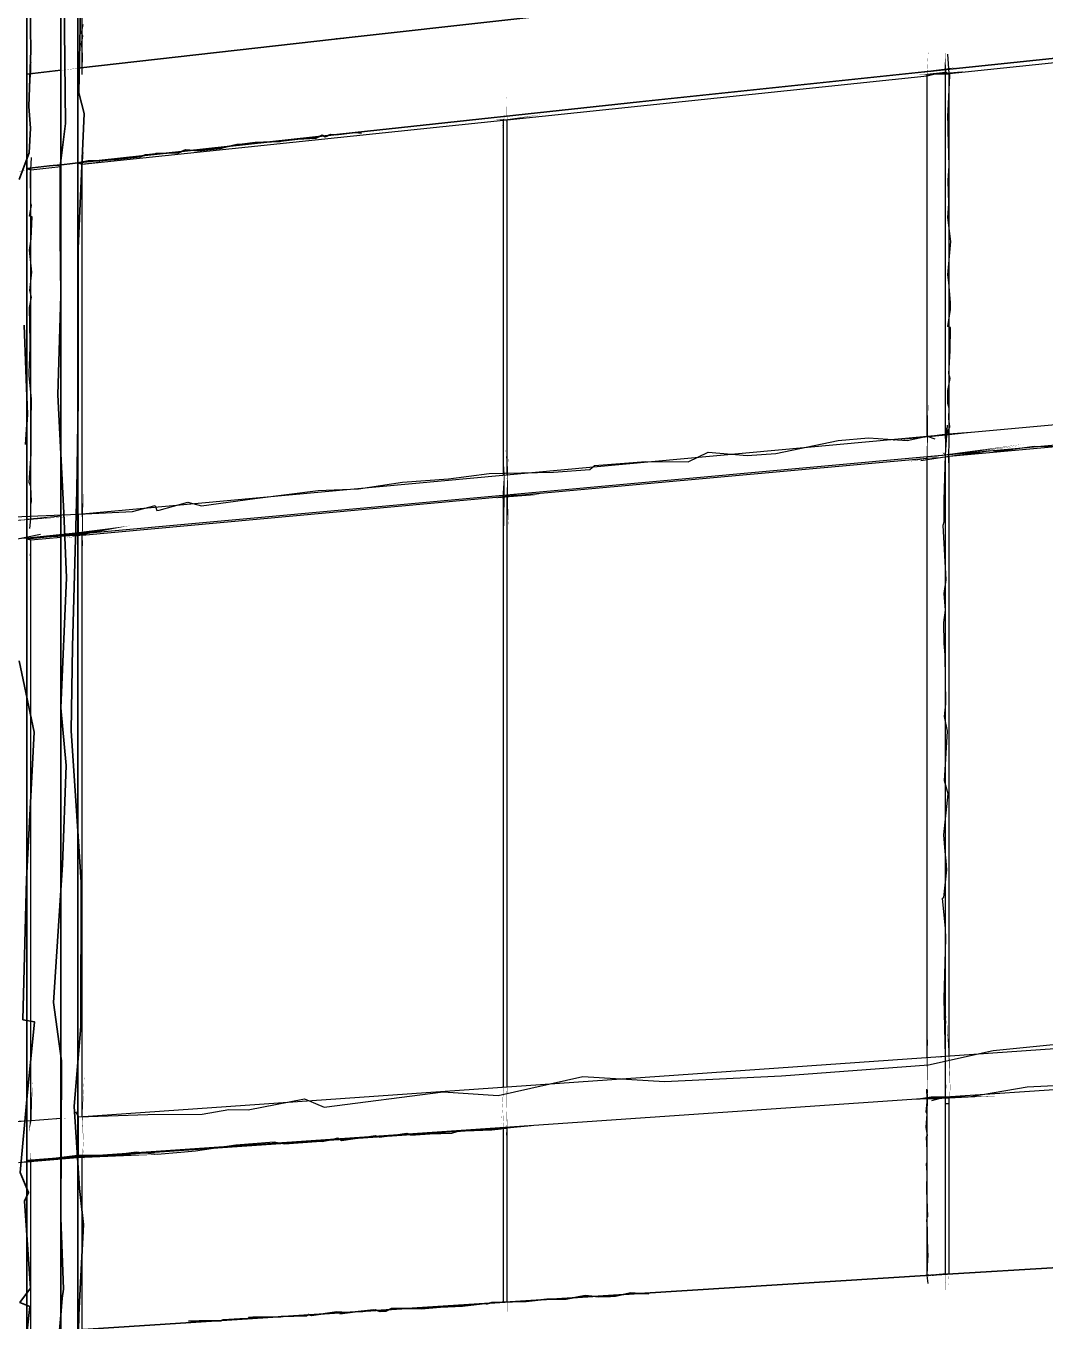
# Model space of a CAD drawing. Header units: inches. Extents: x -877 to 882, y -418 to 410.
# Drawn here: x 60.5 to 183.1, y 112.5 to 268.5 of the extents above; entities that cross this region are included whole.
import ezdxf

# ---------------------------------------------------------------- set-up
doc = ezdxf.new("R2010")
doc.units = ezdxf.units.IN
doc.header["$LTSCALE"] = 0.5
doc.header["$MEASUREMENT"] = 0
doc.layers.get('0').update_dxf_attribs({"lineweight": 18})
for name, color, linetype, lineweight in [('A-Glaz-Curt', 52, 'Continuous', 35), ('A-Glaz-Curt-Unit', 51, 'Continuous', 25), ('A-Wall', 113, 'Continuous', 35)]:
    doc.layers.add(name, color=color, linetype=linetype, lineweight=lineweight)

# ---------------------------------------------------------------- blocks, each defined once
blk = doc.blocks.new('*U12')
at = {"color": 7, "linetype": 'Continuous', "lineweight": -3}
for p, q in [((171.58, 216.71), (224.19, 221.5)), ((118.39, 211.87), (168.94, 216.47)), ((117.96, 211.83), (118.39, 211.87)), ((170.31, 144.38), (171.16, 144.44)), ((117.96, 135.76), (118.39, 135.79)), ((118.39, 135.79), (118.39, 135.79))]:
    blk.add_line(p, q, dxfattribs=at)
at = {"layer": 'A-Glaz-Curt', "color": 143, "linetype": 'Continuous', "lineweight": 35}
for p, q in [((64.67, -241.89), (64.67, 323.21)), ((66.72, -241.98), (66.72, 323.48)), ((60.57, -241.7), (60.57, 322.66)), ((100.09, 267.2), (134.32, 271)), ((66.72, 263.42), (100.09, 267.2)), ((169.41, 263.07), (205.38, 266.8)), ((60.57, 262.72), (61.93, 262.88)), ((60.57, 251.35), (60.57, 262.72)), ((61.93, 262.88), (63.3, 263.03)), ((63.3, 263.03), (64.67, 263.19)), ((64.67, 251.8), (64.67, 263.19)), ((64.67, 263.19), (64.67, 263.19)), ((66.72, 252.03), (66.72, 263.42)), ((134.32, 259.36), (169.41, 263.07)), ((100.09, 255.68), (134.32, 259.36)), ((66.72, 252.03), (100.09, 255.68)), ((60.57, 251.35), (61.93, 251.5)), ((60.57, 251.35), (61.05, 251.2)), ((61.93, 251.5), (63.3, 251.65)), ((63.3, 251.65), (64.67, 251.8)), ((64.67, 251.8), (64.67, 251.8)), ((66.72, 252.03), (67.25, 251.86)), ((169.41, 118.07), (205.38, 120.29)), ((134.32, 115.86), (169.41, 118.07)), ((100.09, 113.67), (134.32, 115.86)), ((66.72, 111.49), (100.09, 113.67))]:
    blk.add_line(p, q, dxfattribs=at)
at = {"layer": 'A-Glaz-Curt-Unit', "color": 141, "linetype": 'Continuous', "lineweight": 25}
for p, q in [((67.25, 263.48), (67.25, 284.15)), ((61.05, 262.77), (61.05, 283.41)), ((171.58, 262.78), (224.19, 268.28)), ((118.39, 257.22), (168.94, 262.51)), ((171.58, 219.34), (171.58, 262.78)), ((67.25, 251.88), (117.96, 257.18)), ((61.05, 251.2), (64.67, 251.6)), ((61.05, 209.16), (61.05, 251.2)), ((67.25, 209.76), (67.25, 251.88)), ((171.58, 144.47), (171.58, 216.71)), ((67.25, 207.21), (117.96, 211.83)), ((61.05, 206.62), (64.67, 206.97)), ((61.05, 136.71), (61.05, 206.62)), ((67.25, 137.16), (67.25, 207.21)), ((171.58, 118.2), (171.58, 139.44)), ((67.25, 132.29), (117.96, 135.76)), ((61.05, 131.84), (64.67, 132.1)), ((61.05, 111.12), (61.05, 131.84)), ((67.25, 111.53), (67.25, 132.29))]:
    blk.add_line(p, q, dxfattribs=at)
at = {"layer": 'A-Glaz-Curt-Unit', "color": 143, "linetype": 'Continuous', "lineweight": 25}
for p, q in [((168.94, 262.71), (171.16, 262.94)), ((168.94, 219.1), (168.94, 262.71)), ((171.16, 219.3), (171.16, 262.94)), ((171.16, 262.94), (171.58, 262.78)), ((117.96, 257.18), (118.39, 257.22)), ((117.96, 214.41), (117.96, 257.18)), ((118.39, 214.45), (118.39, 257.22)), ((171.16, 219.3), (279.93, 229.29)), ((171.16, 216.85), (279.93, 226.76)), ((66.8, 209.71), (168.94, 219.1)), ((168.94, 219.1), (171.16, 219.3)), ((66.8, 207.34), (171.16, 216.85)), ((171.16, 144.44), (171.16, 216.85)), ((168.94, 216.65), (170.14, 216.76)), ((168.94, 144.28), (168.94, 216.65)), ((117.96, 140.71), (117.96, 211.83)), ((118.39, 140.74), (118.39, 211.87)), ((60.57, 209.11), (64.67, 209.51)), ((60.57, 206.75), (60.57, 209.11)), ((64.67, 207.14), (64.67, 209.51)), ((64.67, 209.51), (64.67, 209.51)), ((66.8, 207.34), (66.8, 209.71)), ((60.57, 206.75), (64.67, 207.14)), ((60.57, 206.75), (61.05, 206.62)), ((64.67, 207.14), (64.67, 207.14)), ((66.8, 207.34), (67.25, 207.21)), ((66.8, 137.13), (279.93, 152.05)), ((171.16, 139.54), (279.93, 147)), ((170.31, 144.38), (171.16, 144.44)), ((171.16, 144.44), (171.16, 144.44)), ((66.8, 132.38), (169.44, 139.42)), ((168.94, 118.04), (168.94, 139.39)), ((171.16, 118.18), (171.16, 139.54)), ((171.16, 139.54), (171.58, 139.44)), ((171.16, 138.74), (171.49, 138.76)), ((171.49, 138.76), (171.58, 138.77)), ((60.57, 136.67), (64.67, 136.98)), ((60.57, 131.94), (60.57, 136.67)), ((64.67, 132.23), (64.67, 136.98)), ((64.67, 136.98), (64.67, 136.98)), ((66.8, 132.38), (66.8, 137.13)), ((117.96, 114.81), (117.96, 135.76)), ((118.39, 114.84), (118.39, 135.79)), ((60.57, 131.94), (64.67, 132.23)), ((60.57, 131.94), (61.05, 131.84)), ((64.67, 132.23), (64.67, 132.23)), ((66.8, 132.38), (67.25, 132.29))]:
    blk.add_line(p, q, dxfattribs=at)
blk = doc.blocks.new('New Napkin Sketch')
at = {"layer": 'A-Wall', "color": 143, "linetype": 'Continuous', "lineweight": 35}
for p, q in [((60.57, 262.72), (61.93, 262.88)), ((60.57, 251.35), (60.57, 262.72)), ((61.93, 262.88), (63.3, 263.03)), ((63.3, 263.03), (64.67, 263.19)), ((64.67, 251.8), (64.67, 263.19)), ((64.67, 263.19), (64.67, 263.19)), ((66.72, 252.03), (66.72, 263.42)), ((60.57, 251.35), (61.93, 251.5)), ((60.57, 251.35), (61.05, 251.2)), ((61.93, 251.5), (63.3, 251.65)), ((63.3, 251.65), (64.67, 251.8)), ((64.67, 251.8), (64.67, 251.8)), ((66.72, 252.03), (67.25, 251.86))]:
    blk.add_line(p, q, dxfattribs=at)
at = {"layer": 'A-Wall', "color": 143, "linetype": 'Continuous', "lineweight": 25}
for p, q in [((168.94, 262.71), (171.16, 262.94)), ((171.16, 262.94), (171.58, 262.78)), ((117.96, 257.18), (118.39, 257.22)), ((168.94, 219.1), (171.16, 219.3)), ((168.94, 216.65), (170.14, 216.76)), ((60.57, 209.11), (64.67, 209.51)), ((60.57, 206.75), (60.57, 209.11)), ((64.67, 207.14), (64.67, 209.51)), ((64.67, 209.51), (64.67, 209.51)), ((66.8, 207.34), (66.8, 209.71)), ((60.57, 206.75), (64.67, 207.14)), ((60.57, 206.75), (61.05, 206.62)), ((64.67, 207.14), (64.67, 207.14)), ((66.8, 207.34), (67.25, 207.21)), ((170.31, 144.38), (171.16, 144.44)), ((171.16, 144.44), (171.16, 144.44)), ((171.16, 139.54), (171.58, 139.44)), ((171.16, 138.74), (171.49, 138.76)), ((171.49, 138.76), (171.58, 138.77)), ((60.57, 136.67), (64.67, 136.98)), ((60.57, 131.94), (60.57, 136.67)), ((64.67, 132.23), (64.67, 136.98)), ((64.67, 136.98), (64.67, 136.98)), ((66.8, 132.38), (66.8, 137.13)), ((60.57, 131.94), (64.67, 132.23)), ((60.57, 131.94), (61.05, 131.84)), ((64.67, 132.23), (64.67, 132.23)), ((66.8, 132.38), (67.25, 132.29))]:
    blk.add_line(p, q, dxfattribs=at)
at = {"layer": 'A-Wall', "color": 141, "linetype": 'Continuous', "lineweight": 25}
for p, q in [((61.05, 251.2), (64.67, 251.6)), ((61.05, 206.62), (64.67, 206.97)), ((61.05, 131.84), (64.67, 132.1))]:
    blk.add_line(p, q, dxfattribs=at)
at = {"layer": 'A-Wall', "color": 7, "linetype": 'Continuous', "lineweight": -3}
for p, q in [((117.96, 211.83), (118.39, 211.87)), ((170.31, 144.38), (171.16, 144.44)), ((117.96, 135.76), (118.39, 135.79)), ((118.39, 135.79), (118.39, 135.79))]:
    blk.add_line(p, q, dxfattribs=at)
at = {"layer": 'A-Wall', "color": 143, "linetype": 'Continuous', "lineweight": 35, "extrusion": (0, 0, -1)}
for points in [[(-66.53, 96.97), (-66.82, 113.31), (-67.42, 124.18), (-66.91, 128.5), (-66.29, 138.4), (-67.09, 148.07), (-67.11, 165.41), (-66.52, 174.59), (-65.9, 183.61), (-66.07, 193.74), (-66.6, 212.58), (-66.76, 223.45), (-66.76, 241.73), (-67.48, 257.97), (-66.84, 260.45), (-67.03, 270.48), (-67.35, 287.35), (-67.26, 295.17), (-67.39, 297.82), (-66.96, 312.91), (-67.36, 314.67), (-66.72, 323.48), (-67.26, 336.77)], [(-63.83, 104), (-64.64, 112.76), (-64.82, 115.29), (-65.01, 116.38), (-64.68, 125), (-64.77, 143.9), (-63.79, 150.9), (-64.87, 167.49), (-65.33, 179.46), (-64.66, 186.38), (-65.36, 202.07), (-65.03, 209.89), (-64.3, 224.09), (-64.69, 236.06), (-64.61, 243.13), (-64.61, 251.61), (-65.24, 256.78), (-65.05, 275.63)], [(-60.09, 77.68), (-60.54, 82.82), (-60.02, 86.74), (-61.31, 101.68), (-59.75, 103.29), (-60.95, 114.29), (-59.75, 114.79), (-61.04, 116.53), (-60.3, 126.97), (-60.8, 128.05), (-59.78, 130.44), (-60.63, 139.68), (-61.5, 148.6), (-60.11, 148.84), (-60.56, 165.77), (-61.47, 183.47), (-59.65, 192.05)], [(-60.42, 218.11), (-60.68, 221.71), (-60.24, 232.48)], [(-59.65, 250.01), (-60.85, 253.22), (-61.03, 256.2), (-60.84, 258.83), (-61.07, 265.61), (-60.8, 283.62), (-61.21, 285.91), (-61.32, 292.13), (-61.49, 292.17), (-59.74, 292.59)], [(-64.1, 251.69), (-66.72, 252.03), (-67.97, 252.27), (-69.37, 252.26), (-71.13, 252.43), (-71.35, 252.44), (-74.22, 252.75), (-74.88, 253), (-75.34, 253.03), (-76.08, 253.1), (-76.16, 253.16), (-78.82, 253.25), (-79.66, 253.6), (-81.3, 253.46), (-83.87, 253.76), (-84.45, 253.91), (-85.84, 254.23), (-86.17, 254.22), (-88.07, 254.49), (-91.04, 254.61), (-91.14, 254.66), (-93.19, 254.87), (-95.35, 255.01), (-96.11, 255.35), (-96.48, 255.15), (-97.13, 255.46), (-97.78, 255.42), (-100.09, 255.68), (-100.88, 255.62)], [(-98.25, 113.42), (-100.09, 113.67), (-101.02, 113.72), (-102.51, 113.9), (-103.1, 113.7), (-103.78, 113.74), (-104.49, 114.06), (-106.27, 114.08), (-108.06, 114.03), (-110.37, 114.22), (-113.03, 114.36), (-115.76, 114.67), (-115.9, 114.61), (-115.98, 114.64), (-116.54, 114.78), (-119.03, 114.86), (-120.68, 114.89), (-123.16, 115.18), (-125.48, 115.18), (-127.78, 115.61), (-129.44, 115.45), (-130.85, 115.51), (-131.43, 115.55), (-133.3, 115.96), (-134.32, 115.86), (-135.44, 115.83)], [(-80.02, 112.52), (-81.34, 112.56), (-83.95, 112.58), (-84.21, 112.69), (-86.22, 112.83), (-87.13, 112.82), (-87.3, 112.99), (-87.79, 113), (-91.11, 113.07), (-91.23, 113.08), (-94.23, 113.17), (-94.47, 113.35), (-94.84, 113.23), (-97.91, 113.67), (-99.11, 113.59), (-100.09, 113.67), (-102.32, 113.89)]]:
    blk.add_lwpolyline(points, dxfattribs=at)
at = {"layer": 'A-Wall', "color": 141, "linetype": 'Continuous', "lineweight": 25, "extrusion": (0, 0, -1)}
for points in [[(-67.26, 262.66), (-67.25, 263.48), (-67.3, 264.79), (-67.24, 265.81), (-67.18, 266.34), (-67.31, 267.33), (-67.17, 267.65), (-67.35, 268.67)], [(-171.55, 215.9), (-171.58, 219.34), (-171.38, 219.57), (-171.69, 220.23), (-171.57, 221.24), (-171.61, 222.5), (-171.43, 223.04), (-171.42, 224.63), (-171.72, 226.06), (-171.56, 226.61), (-171.7, 229.39), (-171.74, 232.19), (-171.43, 232.34), (-171.75, 234.37), (-171.74, 235.22), (-171.55, 237.62), (-171.44, 238.56), (-171.79, 242.54), (-171.43, 245.44), (-171.54, 247.15), (-171.46, 249.92), (-171.6, 251.66), (-171.49, 255.88), (-171.48, 256.49), (-171.42, 257.73), (-171.48, 258.31), (-171.68, 262.54), (-171.58, 262.78), (-171.44, 265.13)], [(-60.94, 207.98), (-61.05, 209.16), (-61.07, 210.88), (-61.13, 211.26), (-61.05, 213.07), (-60.88, 213.53), (-61.11, 216.97), (-61.09, 220.85), (-61.16, 223.59), (-60.86, 226.42), (-60.92, 228.12), (-60.96, 228.13), (-60.97, 230.49), (-60.91, 234.6), (-61.14, 235.86), (-60.96, 236.64), (-61.19, 238.87), (-60.89, 241.53), (-61.09, 242.86), (-61.23, 245.53), (-60.89, 245.61), (-61.14, 246.91), (-61.05, 247.13), (-61.01, 250.75), (-61.05, 251.2), (-61.13, 252.69)], [(-64.56, 132.12), (-67.25, 132.29), (-70.75, 132.52), (-73.75, 132.92), (-76.28, 132.66), (-79.12, 132.87), (-80.88, 133.06), (-85.74, 133.78), (-90.37, 134.12), (-91.59, 133.89), (-95.99, 134.21), (-96.13, 134.16), (-97.14, 134.36), (-98.01, 134.63), (-98.45, 134.29), (-102.54, 134.9), (-103.02, 134.68), (-106.33, 135.16), (-106.74, 135.04), (-106.82, 134.93), (-109.1, 135.1), (-111.73, 135.16), (-112.38, 135.37), (-113.22, 135.44), (-113.33, 135.44), (-116.57, 135.57), (-117.68, 135.69), (-117.96, 135.76), (-121.3, 136.12)]]:
    blk.add_lwpolyline(points, dxfattribs=at)
for points in [[(-60.98, 260.75, 0, 0.0721, 0), (-61.05, 262.77, 0.0721, 0, 0), (-61.15, 264.28, 0, 0, 0), (-61.09, 265.39, 0, 0, 0), (-61.04, 265.44, 0, 0, 0), (-61.09, 265.86, 0, 0, 0), (-61.13, 267.62, 0, 0, 0), (-61.12, 268.71, 0, 0, 0), (-61.11, 270.64, 0, 0, 0), (-61.12, 270.7, 0, 0, 0), (-60.97, 270.71, 0, 0, 0), (-60.99, 272.59, 0, 0, 0), (-61.05, 272.69, 0, 0, 0), (-60.97, 274.68, 0, 0, 0), (-61.07, 275.45, 0, 0, 0), (-61.06, 276.99, 0, 0, 0), (-61.15, 278.3, 0, 0, 0), (-61.08, 280.28, 0, 0, 0), (-61.02, 280.97, 0, 0, 0), (-61, 281.31, 0, 0, 0), (-61.06, 282.95, 0, 0.0595, 0), (-61.05, 283.41, 0.0595, 0, 0), (-61.12, 284.53, 0, 0, 0)], [(-167.89, 262.66, 0, 0.235, 0), (-171.58, 262.78, 0.235, 0, 0), (-173.34, 263.06, 0, 0, 0), (-177.57, 263.46, 0, 0, 0), (-179.6, 263.46, 0, 0, 0), (-183.68, 264.25, 0, 0, 0), (-187.64, 264.6, 0, 0, 0), (-192.88, 265.06, 0, 0, 0), (-194.08, 265.13, 0, 0, 0), (-195.72, 265.09, 0, 0, 0), (-197.69, 265.41, 0, 0, 0), (-200.75, 265.83, 0, 0, 0), (-201.35, 266.12, 0, 0, 0), (-205.64, 266.59, 0, 0, 0), (-207.31, 266.59, 0, 0, 0), (-211.87, 267.24, 0, 0, 0), (-215.08, 267.33, 0, 0, 0), (-216.11, 267.65, 0, 0, 0), (-216.76, 267.66, 0, 0, 0), (-219.15, 267.92, 0, 0, 0), (-220.31, 267.84, 0, 0, 0), (-222.34, 267.99, 0, 0.0255, 0), (-224.19, 268.28, 0.0255, 0, 0), (-226.02, 268.72, 0, 0, 0)], [(-116.89, 257.31, 0, 0.125, 0), (-118.39, 257.22, 0.125, 0, 0), (-122.73, 257.88, 0, 0, 0), (-126.3, 258.29, 0, 0, 0), (-127.71, 257.99, 0, 0, 0), (-132.55, 258.56, 0, 0, 0), (-136.51, 259.3, 0, 0, 0), (-137.73, 259.01, 0, 0, 0), (-139.45, 259.35, 0, 0, 0), (-143.61, 260, 0, 0, 0), (-147.34, 260.1, 0, 0, 0), (-147.51, 260.13, 0, 0, 0), (-151.54, 260.58, 0, 0, 0), (-154.9, 260.95, 0, 0, 0), (-157.63, 261.27, 0, 0, 0), (-160.46, 261.63, 0, 0, 0), (-164.49, 261.95, 0, 0, 0), (-168.53, 262.47, 0, 0.186, 0), (-168.94, 262.51, 0.186, 0, 0), (-170.96, 262.94, 0, 0, 0)], [(-66.64, 252.03, 0, 0.0888, 0), (-67.25, 251.88, 0.0888, 0, 0), (-69.99, 252.23, 0, 0, 0), (-74.99, 252.53, 0, 0, 0), (-79.08, 252.93, 0, 0, 0), (-81.49, 253.43, 0, 0, 0), (-84.31, 253.59, 0, 0, 0), (-87.54, 254.16, 0, 0, 0), (-89.05, 254, 0, 0, 0), (-89.16, 254.36, 0, 0, 0), (-93.65, 254.45, 0, 0, 0), (-96.25, 254.98, 0, 0, 0), (-100.42, 255.56, 0, 0, 0), (-102.32, 255.35, 0, 0, 0), (-103.14, 255.71, 0, 0, 0), (-104.32, 255.57, 0, 0, 0), (-108.24, 256.13, 0, 0, 0), (-109.45, 256.33, 0, 0, 0), (-112.21, 256.53, 0, 0, 0), (-116.73, 257.04, 0, 0.00753, 0), (-117.96, 257.18, 0.00753, 0, 0), (-121.19, 257.67, 0, 0, 0)], [(-67.28, 206.63, 0, 0.12, 0), (-67.25, 209.76, 0.12, 0, 0), (-67.15, 210.94, 0, 0, 0), (-67.15, 213.62, 0, 0, 0), (-67.31, 216.49, 0, 0, 0), (-67.44, 218.66, 0, 0, 0), (-67.08, 219.33, 0, 0, 0), (-67.13, 220.93, 0, 0, 0), (-67.45, 223.92, 0, 0, 0), (-67.32, 227.02, 0, 0, 0), (-67.08, 230.3, 0, 0, 0), (-67.42, 234.48, 0, 0, 0), (-67.25, 238.21, 0, 0, 0), (-67.19, 240, 0, 0, 0), (-67.14, 242.36, 0, 0, 0), (-67.39, 245.48, 0, 0, 0), (-67.27, 248.99, 0, 0.142, 0), (-67.25, 251.88, 0.142, 0, 0), (-67.42, 253.43, 0, 0, 0)], [(-8.32, 244.91, 0, 0.153, 0), (-11.34, 245.39, 0.153, 0, 0), (-14.69, 245.75, 0, 0, 0), (-17.85, 246.34, 0, 0, 0), (-19.13, 246.49, 0, 0, 0), (-22.89, 246.68, 0, 0, 0), (-25.49, 246.99, 0, 0, 0), (-29.39, 247.72, 0, 0, 0), (-32.83, 248.05, 0, 0, 0), (-35.3, 247.96, 0, 0, 0), (-39.13, 248.6, 0, 0, 0), (-40.82, 248.71, 0, 0, 0), (-42.41, 248.87, 0, 0, 0), (-45.83, 249.51, 0, 0, 0), (-45.94, 249.45, 0, 0, 0), (-48.6, 249.9, 0, 0, 0), (-50.47, 249.73, 0, 0, 0), (-53.93, 250.33, 0, 0, 0), (-55.98, 250.43, 0, 0.0259, 0), (-58.53, 250.91, 0.0259, 0, 0), (-62.73, 251.3, 0, 0, 0)], [(-171.76, 139.4, 0, 0.101, 0), (-171.58, 144.47, 0.101, 0, 0), (-171.24, 149.75, 0, 0, 0), (-171.35, 153.33, 0, 0, 0), (-171.39, 158.93, 0, 0, 0), (-171.36, 164.34, 0, 0, 0), (-171.76, 167.49, 0, 0, 0), (-171.4, 173.96, 0, 0, 0), (-171.5, 174.89, 0, 0, 0), (-171.28, 178.5, 0, 0, 0), (-171.23, 183.44, 0, 0, 0), (-171.6, 188.76, 0, 0, 0), (-171.61, 195.26, 0, 0, 0), (-171.43, 199.25, 0, 0, 0), (-171.37, 200.3, 0, 0, 0), (-171.63, 203.03, 0, 0, 0), (-171.47, 204.48, 0, 0, 0), (-171.64, 210.72, 0, 0.042, 0), (-171.58, 216.71, 0.042, 0, 0), (-171.6, 217.04, 0, 0, 0)], [(-65.28, 206.83, 0, 0.108, 0), (-67.25, 207.21, 0.108, 0, 0), (-69.51, 207.36, 0, 0, 0), (-74.47, 207.89, 0, 0, 0), (-77.28, 208.28, 0, 0, 0), (-79.68, 208.47, 0, 0, 0), (-84.66, 208.97, 0, 0, 0), (-88.91, 209.41, 0, 0, 0), (-90.67, 209.35, 0, 0, 0), (-95, 209.86, 0, 0, 0), (-97.12, 209.71, 0, 0, 0), (-100.77, 210.24, 0, 0, 0), (-105.56, 210.72, 0, 0, 0), (-109.26, 210.91, 0, 0, 0), (-113.69, 211.39, 0, 0, 0), (-114.86, 211.45, 0, 0, 0), (-116.85, 211.66, 0, 0.103, 0), (-117.96, 211.83, 0.103, 0, 0), (-121.6, 212.41, 0, 0, 0)], [(-67.49, 131.87, 0, 0.0633, 0), (-67.25, 137.16, 0.0633, 0, 0), (-67.52, 142.54, 0, 0, 0), (-67.34, 143.82, 0, 0, 0), (-66.95, 150.8, 0, 0, 0), (-67.38, 151.14, 0, 0, 0), (-66.92, 151.18, 0, 0, 0), (-67.14, 158.07, 0, 0, 0), (-67.18, 162.66, 0, 0, 0), (-67.18, 165.98, 0, 0, 0), (-66.99, 172.22, 0, 0, 0), (-67.02, 173.94, 0, 0, 0), (-67.32, 177.32, 0, 0, 0), (-67.11, 179.15, 0, 0, 0), (-66.98, 180.65, 0, 0, 0), (-67.12, 184.83, 0, 0, 0), (-66.97, 184.99, 0, 0, 0), (-66.97, 191.89, 0, 0, 0), (-67.22, 192.86, 0, 0, 0), (-67.08, 194.99, 0, 0, 0), (-67.21, 200.22, 0, 0, 0), (-67.33, 205.78, 0, 0.128, 0), (-67.25, 207.21, 0.128, 0, 0), (-67.4, 213.27, 0, 0, 0)], [(-60.83, 135.25, 0, 0.195, 0), (-61.05, 136.71, 0.195, 0, 0), (-61.27, 141.37, 0, 0, 0), (-61.31, 145.69, 0, 0, 0), (-61.11, 148.27, 0, 0, 0), (-60.89, 149.78, 0, 0, 0), (-61.11, 155.06, 0, 0, 0), (-60.93, 157.7, 0, 0, 0), (-60.73, 162.76, 0, 0, 0), (-61.3, 163.02, 0, 0, 0), (-61, 163.9, 0, 0, 0), (-60.96, 168.83, 0, 0, 0), (-60.88, 169.55, 0, 0, 0), (-61.36, 174.88, 0, 0, 0), (-61.32, 175.21, 0, 0, 0), (-61.14, 177.56, 0, 0, 0), (-61.19, 182.46, 0, 0, 0), (-60.75, 186.13, 0, 0, 0), (-61.3, 189.34, 0, 0, 0), (-61.34, 191.21, 0, 0, 0), (-60.83, 193.75, 0, 0, 0), (-61.09, 197.98, 0, 0, 0), (-60.89, 203.94, 0, 0.0513, 0), (-61.05, 206.62, 0.0513, 0, 0), (-60.85, 207.13, 0, 0, 0)], [(-171.49, 116.48, 0, 0.0203, 0), (-171.58, 118.2, 0.0203, 0, 0), (-171.5, 118.26, 0, 0, 0), (-171.58, 119.59, 0, 0, 0), (-171.52, 119.7, 0, 0, 0), (-171.52, 120.51, 0, 0, 0), (-171.5, 121.88, 0, 0, 0), (-171.64, 122.68, 0, 0, 0), (-171.58, 123.66, 0, 0, 0), (-171.48, 124.38, 0, 0, 0), (-171.58, 126.31, 0, 0, 0), (-171.63, 126.98, 0, 0, 0), (-171.6, 127.56, 0, 0, 0), (-171.66, 129.36, 0, 0, 0), (-171.6, 130.7, 0, 0, 0), (-171.63, 132.02, 0, 0, 0), (-171.6, 132.09, 0, 0, 0), (-171.62, 132.69, 0, 0, 0), (-171.53, 134.42, 0, 0, 0), (-171.67, 135.41, 0, 0, 0), (-171.66, 136.38, 0, 0, 0), (-171.6, 138.13, 0, 0.0773, 0), (-171.58, 139.44, 0.0773, 0, 0), (-171.66, 140.34, 0, 0, 0)], [(-61.12, 112.44, 0, 0, 0), (-61.05, 113.74, 0, 0, 0), (-61.11, 114.35, 0, 0, 0), (-61.15, 114.8, 0, 0, 0), (-61.09, 115.97, 0, 0, 0), (-61.11, 117.77, 0, 0, 0), (-61.08, 118.37, 0, 0, 0), (-61.05, 120.24, 0, 0, 0), (-61.13, 122.09, 0, 0, 0), (-61.09, 124.14, 0, 0, 0), (-61.06, 124.39, 0, 0, 0), (-60.98, 125.4, 0, 0, 0), (-60.98, 126.33, 0, 0, 0), (-61.09, 127.34, 0, 0, 0), (-61.01, 128.56, 0, 0, 0), (-61.13, 129.4, 0, 0, 0), (-61.06, 129.74, 0, 0, 0), (-61.05, 130.96, 0, 0, 0), (-61.16, 131.61, 0, 0.0985, 0), (-61.05, 131.84, 0.0985, 0, 0), (-61.09, 133.24, 0, 0, 0)], [(-67.27, 110.96, 0, 0.0523, 0), (-67.25, 111.53, 0.0523, 0, 0), (-67.17, 113.11, 0, 0, 0), (-67.34, 114.88, 0, 0, 0), (-67.16, 115.36, 0, 0, 0), (-67.24, 117.21, 0, 0, 0), (-67.25, 118.04, 0, 0, 0), (-67.2, 119.23, 0, 0, 0), (-67.34, 120.78, 0, 0, 0), (-67.29, 121.17, 0, 0, 0), (-67.31, 122.23, 0, 0, 0), (-67.28, 123.43, 0, 0, 0), (-67.34, 125.37, 0, 0, 0), (-67.23, 127.03, 0, 0, 0), (-67.23, 127.97, 0, 0, 0), (-67.17, 128.02, 0, 0, 0), (-67.16, 128.18, 0, 0, 0), (-67.31, 128.65, 0, 0, 0), (-67.31, 130.17, 0, 0, 0), (-67.29, 131.54, 0, 0.0365, 0), (-67.25, 132.29, 0.0365, 0, 0), (-67.22, 134.07, 0, 0, 0)]]:
    blk.add_lwpolyline(points, format="xyseb", dxfattribs=at)
at = {"layer": 'A-Wall', "color": 143, "linetype": 'Continuous', "lineweight": 35, "extrusion": (0, 0, -1)}
for points in [[(-97.62, 267.03, 0, 0.0931, 0), (-100.09, 267.2, 0.0931, 0, 0), (-100.16, 267.37, 0, 0, 0), (-101.84, 267.49, 0, 0, 0), (-102.18, 267.44, 0, 0, 0), (-104.25, 267.5, 0, 0, 0), (-107.57, 268.06, 0, 0, 0), (-108.53, 268.14, 0, 0, 0), (-110.5, 268.48, 0, 0, 0), (-112.72, 268.75, 0, 0, 0)], [(-63.82, 263.05, 0, 0.037, 0), (-66.72, 263.42, 0.037, 0, 0), (-69.35, 263.81, 0, 0, 0), (-71.85, 263.94, 0, 0, 0), (-71.88, 263.98, 0, 0, 0), (-74.91, 264.36, 0, 0, 0), (-75.18, 264.51, 0, 0, 0), (-76.57, 264.65, 0, 0, 0), (-78.47, 264.77, 0, 0, 0), (-78.94, 264.78, 0, 0, 0), (-82.1, 265.08, 0, 0, 0), (-82.53, 265.35, 0, 0, 0), (-83, 265.41, 0, 0, 0), (-83.69, 265.18, 0, 0, 0), (-85.74, 265.51, 0, 0, 0), (-85.98, 265.68, 0, 0, 0), (-88.98, 265.97, 0, 0, 0), (-90.69, 266.16, 0, 0, 0), (-93.33, 266.54, 0, 0, 0), (-94.97, 266.74, 0, 0, 0), (-95.36, 266.78, 0, 0, 0), (-98.13, 266.83, 0, 0, 0), (-98.53, 266.93, 0, 0.0491, 0), (-100.09, 267.2, 0.0491, 0, 0), (-102.63, 267.49, 0, 0, 0)], [(-168.35, 262.84, 0, 0.0471, 0), (-169.41, 263.07, 0.0471, 0, 0), (-169.68, 262.93, 0, 0, 0), (-169.81, 262.99, 0, 0, 0), (-170.89, 263.28, 0, 0, 0), (-173.14, 263.4, 0, 0, 0), (-175.96, 263.62, 0, 0, 0), (-179.31, 264.05, 0, 0, 0), (-182.05, 264.51, 0, 0, 0), (-185.52, 264.8, 0, 0, 0), (-187.65, 265.14, 0, 0, 0), (-190.77, 265.37, 0, 0, 0), (-191.4, 265.43, 0, 0, 0), (-194.53, 265.54, 0, 0, 0), (-196.55, 265.76, 0, 0, 0), (-198.29, 266.05, 0, 0, 0), (-198.92, 266.02, 0, 0, 0), (-202.43, 266.52, 0, 0.129, 0), (-205.38, 266.8, 0.129, 0, 0), (-208.62, 267.08, 0, 0, 0)], [(-133.05, 259.31, 0, 0.138, 0), (-134.32, 259.36, 0.138, 0, 0), (-137.13, 259.72, 0, 0, 0), (-138.42, 259.74, 0, 0, 0), (-141.31, 260.1, 0, 0, 0), (-142.57, 260.07, 0, 0, 0), (-143.08, 260.26, 0, 0, 0), (-146.54, 260.77, 0, 0, 0), (-150, 260.87, 0, 0, 0), (-152.91, 261.43, 0, 0, 0), (-154.91, 261.48, 0, 0, 0), (-155.78, 261.75, 0, 0, 0), (-157.09, 261.66, 0, 0, 0), (-157.88, 261.7, 0, 0, 0), (-160.26, 262.19, 0, 0, 0), (-161.12, 262.21, 0, 0, 0), (-161.68, 262.13, 0, 0, 0), (-161.68, 262.41, 0, 0, 0), (-161.7, 262.28, 0, 0, 0), (-165.2, 262.59, 0, 0, 0), (-166.85, 262.81, 0, 0, 0), (-168.88, 263.12, 0, 0.168, 0), (-169.41, 263.07, 0.168, 0, 0), (-172.48, 263.54, 0, 0, 0)], [(-97.35, 255.3, 0, 0.152, 0), (-100.09, 255.68, 0.152, 0, 0), (-102.6, 255.96, 0, 0, 0), (-105.04, 256.3, 0, 0, 0), (-106.95, 256.26, 0, 0, 0), (-108.77, 256.63, 0, 0, 0), (-110.34, 256.73, 0, 0, 0), (-110.68, 256.95, 0, 0, 0), (-113.34, 257.09, 0, 0, 0), (-116.57, 257.31, 0, 0, 0), (-118.68, 257.71, 0, 0, 0), (-121.88, 257.86, 0, 0, 0), (-122.7, 258.27, 0, 0, 0), (-124.56, 258.2, 0, 0, 0), (-125.05, 258.45, 0, 0, 0), (-125.74, 258.27, 0, 0, 0), (-128.82, 258.79, 0, 0, 0), (-129.03, 258.78, 0, 0, 0), (-129.46, 258.97, 0, 0, 0), (-132.05, 259.04, 0, 0, 0), (-133.5, 259.14, 0, 0, 0), (-134.29, 259.48, 0, 0.0367, 0), (-134.32, 259.36, 0.0367, 0, 0), (-137.16, 259.7, 0, 0, 0)], [(-168.96, 118.17, 0, 0.151, 0), (-169.41, 118.07, 0.151, 0, 0), (-171.49, 118.34, 0, 0, 0), (-172.11, 118.14, 0, 0, 0), (-172.73, 118.15, 0, 0, 0), (-175.22, 118.44, 0, 0, 0), (-176.35, 118.53, 0, 0, 0), (-179.85, 118.85, 0, 0, 0), (-181.06, 118.85, 0, 0, 0), (-182.64, 118.92, 0, 0, 0), (-185.87, 119.25, 0, 0, 0), (-188.1, 119.21, 0, 0, 0), (-191.44, 119.33, 0, 0, 0), (-194.11, 119.46, 0, 0, 0), (-194.43, 119.54, 0, 0, 0), (-196.08, 119.89, 0, 0, 0), (-198.49, 119.87, 0, 0, 0), (-201.3, 120.06, 0, 0, 0), (-201.41, 120.02, 0, 0, 0), (-203.77, 120.28, 0, 0.0298, 0), (-205.38, 120.29, 0.0298, 0, 0), (-205.87, 120.29, 0, 0, 0)], [(-133.44, 115.94, 0, 0.147, 0), (-134.32, 115.86, 0.147, 0, 0), (-135.2, 115.75, 0, 0, 0), (-136.62, 115.99, 0, 0, 0), (-137.09, 116.2, 0, 0, 0), (-137.99, 116.11, 0, 0, 0), (-138.78, 116.29, 0, 0, 0), (-141.97, 116.42, 0, 0, 0), (-143.34, 116.57, 0, 0, 0), (-146.28, 116.61, 0, 0, 0), (-149.77, 116.9, 0, 0, 0), (-151.77, 116.84, 0, 0, 0), (-154.91, 117.32, 0, 0, 0), (-158.09, 117.32, 0, 0, 0), (-159.19, 117.52, 0, 0, 0), (-159.36, 117.6, 0, 0, 0), (-160.66, 117.36, 0, 0, 0), (-163.29, 117.65, 0, 0, 0), (-165.29, 117.75, 0, 0, 0), (-168.65, 117.91, 0, 0, 0), (-168.86, 117.87, 0, 0, 0), (-169, 117.93, 0, 0.118, 0), (-169.41, 118.07, 0.118, 0, 0), (-169.8, 117.96, 0, 0, 0)]]:
    blk.add_lwpolyline(points, format="xyseb", dxfattribs=at)
at = {"layer": 'A-Wall', "color": 143, "linetype": 'Continuous', "lineweight": 25, "extrusion": (0, 0, -1)}
for points in [[(-168.74, 218.98, 0, 0.117, 0), (-168.94, 219.1, 0.117, 0, 0), (-168.89, 221.68, 0, 0, 0), (-168.82, 224.17, 0, 0, 0), (-169.11, 227.98, 0, 0, 0), (-168.76, 229.06, 0, 0, 0), (-168.81, 230.14, 0, 0, 0), (-168.78, 231.32, 0, 0, 0), (-168.73, 232.81, 0, 0, 0), (-168.97, 236.55, 0, 0, 0), (-169.06, 239.72, 0, 0, 0), (-168.89, 242.65, 0, 0, 0), (-169.13, 243.16, 0, 0, 0), (-169.03, 247.18, 0, 0, 0), (-169.01, 249.67, 0, 0, 0), (-169, 251.54, 0, 0, 0), (-169.06, 252.46, 0, 0, 0), (-169.01, 254.14, 0, 0, 0), (-168.92, 256.38, 0, 0, 0), (-169.08, 257.13, 0, 0, 0), (-168.83, 260.08, 0, 0.0391, 0), (-168.94, 262.71, 0.0391, 0, 0), (-169.11, 266.01, 0, 0, 0)], [(-171.13, 215.7, 0, 0.186, 0), (-171.16, 219.3, 0.186, 0, 0), (-171.2, 221.89, 0, 0, 0), (-170.95, 225.39, 0, 0, 0), (-171.09, 226.62, 0, 0, 0), (-171.16, 230.4, 0, 0, 0), (-171.36, 233.12, 0, 0, 0), (-171.06, 235.06, 0, 0, 0), (-171.12, 237.65, 0, 0, 0), (-171.02, 237.86, 0, 0, 0), (-170.95, 238.28, 0, 0, 0), (-171.22, 239.2, 0, 0, 0), (-171.19, 241.41, 0, 0, 0), (-171.16, 244.11, 0, 0, 0), (-171.01, 244.93, 0, 0, 0), (-171.15, 245.53, 0, 0, 0), (-171.34, 249.59, 0, 0, 0), (-171.19, 253.35, 0, 0, 0), (-171.15, 256.22, 0, 0, 0), (-171.29, 259.96, 0, 0, 0), (-171.04, 261.58, 0, 0.175, 0), (-171.16, 262.94, 0.175, 0, 0), (-171.08, 265.9, 0, 0, 0)], [(-118.35, 213.91, 0, 0.0314, 0), (-118.39, 214.45, 0.0314, 0, 0), (-118.19, 218.18, 0, 0, 0), (-118.43, 220.06, 0, 0, 0), (-118.47, 223.33, 0, 0, 0), (-118.52, 223.88, 0, 0, 0), (-118.37, 225.43, 0, 0, 0), (-118.53, 225.74, 0, 0, 0), (-118.32, 228.71, 0, 0, 0), (-118.58, 231.22, 0, 0, 0), (-118.44, 231.9, 0, 0, 0), (-118.33, 233.75, 0, 0, 0), (-118.32, 237.49, 0, 0, 0), (-118.48, 238.17, 0, 0, 0), (-118.41, 242.43, 0, 0, 0), (-118.41, 243.16, 0, 0, 0), (-118.39, 245.92, 0, 0, 0), (-118.55, 247.91, 0, 0, 0), (-118.28, 250.68, 0, 0, 0), (-118.58, 252.32, 0, 0, 0), (-118.37, 255.23, 0, 0, 0), (-118.47, 256.72, 0, 0, 0), (-118.22, 256.91, 0, 0.0471, 0), (-118.39, 257.22, 0.0471, 0, 0), (-118.31, 260.07, 0, 0, 0)], [(-117.83, 214.27, 0, 0.106, 0), (-117.96, 214.41, 0.106, 0, 0), (-117.88, 216.51, 0, 0, 0), (-117.88, 216.59, 0, 0, 0), (-117.94, 220.43, 0, 0, 0), (-117.89, 222.44, 0, 0, 0), (-117.98, 226.51, 0, 0, 0), (-117.93, 227.89, 0, 0, 0), (-118.07, 230.77, 0, 0, 0), (-117.76, 231.88, 0, 0, 0), (-118.09, 233.15, 0, 0, 0), (-117.86, 235.27, 0, 0, 0), (-118.08, 238.22, 0, 0, 0), (-117.97, 241.51, 0, 0, 0), (-117.94, 243.14, 0, 0, 0), (-118, 243.25, 0, 0, 0), (-117.88, 243.45, 0, 0, 0), (-118.08, 247.1, 0, 0, 0), (-117.78, 249.94, 0, 0, 0), (-118.13, 250.76, 0, 0, 0), (-117.92, 251.39, 0, 0, 0), (-117.83, 252.91, 0, 0, 0), (-117.77, 256.16, 0, 0.0486, 0), (-117.96, 257.18, 0.0486, 0, 0), (-118.16, 257.88, 0, 0, 0)], [(-164.49, 218.54, 0, 0.219, 0), (-171.16, 219.3, 0.219, 0, 0), (-177.7, 219.9, 0, 0, 0), (-180.39, 219.89, 0, 0, 0), (-182.24, 220.72, 0, 0, 0), (-182.67, 220.74, 0, 0, 0), (-191, 221.1, 0, 0, 0)], [(-170.75, 217.21, 0, 0.144, 0), (-171.16, 216.85, 0.144, 0, 0), (-180.07, 217.93, 0, 0, 0), (-187.61, 218.73, 0, 0, 0), (-191.72, 218.45, 0, 0, 0), (-198.16, 219.05, 0, 0, 0), (-206.95, 219.64, 0, 0, 0), (-211.25, 219.98, 0, 0, 0), (-211.33, 220, 0, 0, 0), (-219.77, 221, 0, 0, 0), (-227.86, 221.52, 0, 0, 0), (-236.99, 222.94, 0, 0, 0), (-244.46, 223.71, 0, 0, 0), (-251.05, 224.02, 0, 0, 0), (-251.47, 224.63, 0, 0, 0), (-258.95, 224.62, 0, 0, 0), (-260.23, 224.55, 0, 0, 0), (-269.97, 226.35, 0, 0, 0), (-278.85, 226.17, 0, 0.229, 0), (-279.93, 226.76, 0.229, 0, 0), (-290.47, 227.62, 0, 0, 0)], [(-169.05, 137.66, 0, 0.119, 0), (-168.94, 144.28, 0.119, 0, 0), (-169.05, 146.74, 0, 0, 0), (-169.03, 149.05, 0, 0, 0), (-169.28, 155.27, 0, 0, 0), (-168.98, 157.94, 0, 0, 0), (-169.14, 161.52, 0, 0, 0), (-168.64, 166.64, 0, 0, 0), (-169.16, 171.89, 0, 0, 0), (-168.95, 178.47, 0, 0, 0), (-168.66, 184.15, 0, 0, 0), (-169.09, 189.95, 0, 0, 0), (-168.97, 196, 0, 0, 0), (-169.09, 198.85, 0, 0, 0), (-168.9, 203.22, 0, 0, 0), (-168.64, 208.26, 0, 0, 0), (-168.75, 215.07, 0, 0, 0), (-168.78, 216.55, 0, 0.144, 0), (-168.94, 216.65, 0.144, 0, 0), (-169.08, 223.21, 0, 0, 0)], [(-58.11, 206.65, 0, 0.423, 0), (-66.8, 207.34, 0.423, 0, 0), (-73.02, 208.34, 0, 0, 0), (-81.96, 208.49, 0, 0, 0), (-83.47, 209.35, 0, 0, 0), (-84.04, 208.61, 0, 0, 0), (-84.26, 209.06, 0, 0, 0), (-88.01, 208.8, 0, 0, 0), (-91.62, 209.76, 0, 0, 0), (-97.1, 210.54, 0, 0, 0), (-99.09, 210.04, 0, 0, 0), (-101.93, 210.11, 0, 0, 0), (-110.98, 211.02, 0, 0, 0), (-119.19, 212.17, 0, 0, 0), (-122.16, 212.82, 0, 0, 0), (-125.46, 212.67, 0, 0, 0), (-133.72, 213.19, 0, 0, 0), (-139.96, 214.39, 0, 0, 0), (-140.45, 214.31, 0, 0, 0), (-150.85, 215.03, 0, 0, 0), (-157.58, 216.1, 0, 0, 0), (-167.97, 216.49, 0, 0.142, 0), (-171.16, 216.85, 0.142, 0, 0), (-180.87, 218.2, 0, 0, 0)], [(-117.7, 136.15, 0, 0.0474, 0), (-117.96, 140.71, 0.0474, 0, 0), (-117.68, 140.88, 0, 0, 0), (-117.83, 142.74, 0, 0, 0), (-117.81, 149.56, 0, 0, 0), (-118.01, 153.56, 0, 0, 0), (-117.85, 159.32, 0, 0, 0), (-118.08, 165.67, 0, 0, 0), (-117.75, 170.36, 0, 0, 0), (-118.02, 172.64, 0, 0, 0), (-118.09, 173.88, 0, 0, 0), (-118.26, 177.4, 0, 0, 0), (-118.03, 181.95, 0, 0, 0), (-117.67, 182.48, 0, 0, 0), (-117.62, 183.33, 0, 0, 0), (-118.02, 187.1, 0, 0, 0), (-117.82, 192.89, 0, 0, 0), (-117.67, 196.86, 0, 0, 0), (-117.65, 197.72, 0, 0, 0), (-118.25, 204.28, 0, 0, 0), (-118.02, 207.49, 0, 0.275, 0), (-117.96, 211.83, 0.275, 0, 0), (-118.1, 215.78, 0, 0, 0)], [(-118.26, 134.3, 0, 0.0534, 0), (-118.39, 140.74, 0.0534, 0, 0), (-118.29, 142.85, 0, 0, 0), (-118.54, 146.57, 0, 0, 0), (-118.24, 151.8, 0, 0, 0), (-118.29, 157.1, 0, 0, 0), (-118.09, 162.48, 0, 0, 0), (-118.33, 166.6, 0, 0, 0), (-118.14, 172.02, 0, 0, 0), (-118.6, 176.3, 0, 0, 0), (-118.56, 180.43, 0, 0, 0), (-118.24, 181.84, 0, 0, 0), (-118.43, 188.36, 0, 0, 0), (-118.49, 194.1, 0, 0, 0), (-118.44, 199.83, 0, 0, 0), (-118.15, 202.2, 0, 0, 0), (-118.74, 205.78, 0, 0, 0), (-118.57, 208.31, 0, 0.17, 0), (-118.39, 211.87, 0.17, 0, 0), (-118.52, 216.43, 0, 0, 0)], [(38.81, 199.15, 0, 0.275, 0), (34.38, 199.36, 0.275, 0, 0), (27.66, 199.89, 0, 0, 0), (21.54, 201.06, 0, 0, 0), (14.12, 201.62, 0, 0, 0), (9.41, 201.85, 0, 0, 0), (4.4, 202.28, 0, 0, 0), (-2.68, 203.54, 0, 0, 0), (-3, 202.8, 0, 0, 0), (-5.06, 203.57, 0, 0, 0), (-12.28, 203.93, 0, 0, 0), (-18.44, 204.71, 0, 0, 0), (-19.16, 204.72, 0, 0, 0), (-21.02, 205.36, 0, 0, 0), (-24.09, 205.45, 0, 0, 0), (-27.82, 206.12, 0, 0, 0), (-36.64, 206.94, 0, 0, 0), (-45.64, 207.54, 0, 0, 0), (-46.77, 208.03, 0, 0, 0), (-51.43, 208.18, 0, 0.12, 0), (-58.48, 208.91, 0.12, 0, 0), (-65.85, 209.43, 0, 0, 0)], [(-171.11, 116.17, 0, 0.0791, 0), (-171.16, 118.18, 0.0791, 0, 0), (-171.18, 118.61, 0, 0, 0), (-171.11, 118.68, 0, 0, 0), (-171.13, 120.19, 0, 0, 0), (-171.11, 121.5, 0, 0, 0), (-171.06, 123.33, 0, 0, 0), (-171.18, 123.64, 0, 0, 0), (-171.08, 125.24, 0, 0, 0), (-171.22, 125.69, 0, 0, 0), (-171.16, 126, 0, 0, 0), (-171.15, 127.35, 0, 0, 0), (-171.05, 129.28, 0, 0, 0), (-171.15, 130.15, 0, 0, 0), (-171.09, 130.99, 0, 0, 0), (-171.09, 131.07, 0, 0, 0), (-171.26, 133.08, 0, 0, 0), (-171.22, 134.12, 0, 0, 0), (-171.11, 135.38, 0, 0, 0), (-171.12, 136.21, 0, 0, 0), (-171.16, 136.51, 0, 0, 0), (-171.2, 137.83, 0, 0.0844, 0), (-171.16, 139.54, 0.0844, 0, 0), (-171.26, 141.3, 0, 0, 0)], [(-56.88, 131.34, 0, 0.408, 0), (-66.8, 132.38, 0.408, 0, 0), (-76.72, 132.6, 0, 0, 0), (-86.37, 133.29, 0, 0, 0), (-95.84, 134.73, 0, 0, 0), (-100.28, 134.21, 0, 0, 0), (-105.48, 135.01, 0, 0, 0), (-106.15, 135.29, 0, 0, 0), (-110.89, 135.86, 0, 0, 0), (-115.8, 135.95, 0, 0, 0), (-124.2, 136.48, 0, 0, 0), (-128.33, 136.46, 0, 0, 0), (-133.74, 137.1, 0, 0, 0), (-141.93, 137.53, 0, 0, 0), (-147.16, 137.82, 0, 0, 0), (-151.13, 138.61, 0, 0, 0), (-159.67, 139.06, 0, 0, 0), (-167.05, 139.22, 0, 0.348, 0), (-169.44, 139.42, 0.348, 0, 0), (-177.2, 139.64, 0, 0, 0)], [(-118.02, 114.75, 0, 0.0564, 0), (-117.96, 114.81, 0.0564, 0, 0), (-117.86, 115.33, 0, 0, 0), (-117.96, 117.12, 0, 0, 0), (-117.9, 119.16, 0, 0, 0), (-117.96, 120.52, 0, 0, 0), (-118.04, 120.93, 0, 0, 0), (-117.9, 122.21, 0, 0, 0), (-117.99, 123.12, 0, 0, 0), (-118.04, 123.84, 0, 0, 0), (-117.96, 124.07, 0, 0, 0), (-117.99, 125.36, 0, 0, 0), (-118.06, 126.68, 0, 0, 0), (-117.87, 127.92, 0, 0, 0), (-117.96, 128.99, 0, 0, 0), (-117.94, 129.56, 0, 0, 0), (-117.98, 130.74, 0, 0, 0), (-117.89, 131.6, 0, 0, 0), (-117.94, 133.09, 0, 0, 0), (-118.02, 134.7, 0, 0, 0), (-117.96, 135.41, 0, 0.0538, 0), (-117.96, 135.76, 0.0538, 0, 0), (-117.89, 137.79, 0, 0, 0)], [(-118.41, 113.1, 0, 0.0429, 0), (-118.39, 114.84, 0.0429, 0, 0), (-118.32, 116.78, 0, 0, 0), (-118.42, 118.06, 0, 0, 0), (-118.44, 119.48, 0, 0, 0), (-118.4, 121.02, 0, 0, 0), (-118.48, 121.17, 0, 0, 0), (-118.45, 122.48, 0, 0, 0), (-118.33, 123.33, 0, 0, 0), (-118.31, 124.69, 0, 0, 0), (-118.39, 126.46, 0, 0, 0), (-118.33, 128.12, 0, 0, 0), (-118.42, 129.57, 0, 0, 0), (-118.49, 131.07, 0, 0, 0), (-118.47, 131.37, 0, 0, 0), (-118.46, 132.07, 0, 0, 0), (-118.4, 133.62, 0, 0, 0), (-118.33, 134.85, 0, 0.0849, 0), (-118.39, 135.79, 0.0849, 0, 0), (-118.38, 137.27, 0, 0, 0)], [(-58.48, 136.52, 0.167, 0, 0), (-65.76, 136.98, 0, 0, 0)]]:
    blk.add_lwpolyline(points, format="xyseb", dxfattribs=at)
at = {"layer": 'A-Wall', "color": 7, "linetype": 'Continuous', "lineweight": -3, "extrusion": (0, 0, -1)}
blk.add_lwpolyline([(-168.18, 216.17), (-171.58, 216.71), (-175.1, 217.15), (-176.55, 217.39), (-177.52, 217.31), (-181.84, 217.9), (-186.03, 217.86)], dxfattribs=at)
at = {"layer": 'A-Wall', "color": 143, "linetype": 'Continuous', "lineweight": 25, "extrusion": (0, 0, -1)}
for points in [[(-171.17, 137.81), (-171.16, 144.44), (-170.99, 151.41), (-171.21, 158.64), (-171.16, 159.84), (-170.8, 163.48), (-170.94, 163.57), (-171.3, 166.89), (-171.24, 167.96), (-171.12, 169.1), (-170.96, 171.09), (-171.49, 176.06), (-171.04, 177.62), (-171.41, 183.59), (-171.05, 185.36), (-171.21, 186.9), (-171.12, 192.79), (-171, 194.16), (-170.97, 196.69), (-171.15, 198.16), (-171, 200.17), (-171.25, 201.82), (-170.86, 208.38), (-171.01, 208.78), (-171.01, 211.38), (-171.16, 216.85), (-171.38, 220.44)], [(-58.01, 209.34), (-66.8, 209.71), (-73.3, 210.04), (-76.04, 210.78), (-76.21, 210.15), (-76.49, 210.21), (-79.94, 211.17), (-81.61, 210.73), (-88.03, 211.62), (-95.66, 212.57), (-100.49, 212.78), (-105.78, 213.59), (-111.33, 213.98), (-116.22, 214.61), (-123.96, 214.77), (-128.34, 215.12), (-128.9, 215.6), (-135.08, 216.08), (-140.17, 216.03), (-142.58, 217.19), (-147.27, 216.8), (-150.72, 217.02), (-158.23, 218.61), (-161.89, 218.92), (-166.55, 218.6), (-168.94, 219.1), (-169.89, 218.8)], [(-58.48, 206.54), (-62.21, 207.31)], [(-66.43, 137.75), (-66.8, 137.13), (-75.16, 137.42), (-81.69, 137.45), (-84.9, 138.04), (-87.22, 137.97), (-94, 139.33), (-96.35, 138.3), (-110.7, 140.16), (-117.32, 139.73), (-127.52, 141.99), (-137.32, 141.39), (-151.4, 142.1), (-169.09, 143.4), (-176.9, 145.15), (-190.54, 146.49)], [(-169.5, 139.13), (-171.16, 139.54), (-174.2, 139.61), (-180.98, 140.74), (-190.77, 141.24)], [(-169.05, 117.09), (-168.94, 118.04), (-169.04, 120.04), (-169, 120.16), (-169.05, 120.19), (-169.03, 121.33), (-168.97, 122.3), (-169, 123.64), (-168.89, 124.74), (-168.98, 125.05), (-169.03, 125.14), (-168.95, 127.2), (-168.9, 128.35), (-168.89, 129.28), (-168.94, 129.48), (-168.93, 130.43), (-168.85, 131.49), (-168.93, 131.59), (-168.93, 133.07), (-168.85, 134.7), (-168.97, 134.9), (-168.84, 135.92), (-168.96, 137.45), (-168.84, 137.72), (-168.99, 139.35), (-168.94, 139.39), (-168.92, 140.46)]]:
    blk.add_lwpolyline(points, dxfattribs=at)
at = {"layer": 'A-Wall', "color": 7, "linetype": 'Continuous', "lineweight": -3, "extrusion": (0, 0, -1)}
for points in [[(-117.06, 211.63, 0, 0.245, 0), (-118.39, 211.87, 0.245, 0, 0), (-122.61, 212.08, 0, 0, 0), (-124.65, 212.6, 0, 0, 0), (-125.21, 212.41, 0, 0, 0), (-128.96, 212.65, 0, 0, 0), (-133.56, 213.04, 0, 0, 0), (-135.49, 213.61, 0, 0, 0), (-136.23, 213.4, 0, 0, 0), (-136.3, 213.25, 0, 0, 0), (-141.09, 214.13, 0, 0, 0), (-144.24, 214.13, 0, 0, 0), (-147.32, 214.53, 0, 0, 0), (-150.98, 214.72, 0, 0, 0), (-155.63, 215.2, 0, 0, 0), (-157.63, 215.51, 0, 0, 0), (-158.13, 215.55, 0, 0, 0), (-160.45, 215.72, 0, 0, 0), (-163.19, 215.81, 0, 0, 0), (-164.98, 216.07, 0, 0, 0), (-166.42, 216.43, 0, 0, 0), (-166.58, 216.01, 0, 0.117, 0), (-168.94, 216.47, 0.117, 0, 0), (-171.67, 216.6, 0, 0, 0)], [(-10.69, 127.98, 0, 0.0644, 0), (-11.34, 128.03, 0.0644, 0, 0), (-13.5, 128.09, 0, 0, 0), (-17.41, 128.36, 0, 0, 0), (-18.1, 128.59, 0, 0, 0), (-20, 128.73, 0, 0, 0), (-23.6, 128.88, 0, 0, 0), (-24.3, 128.82, 0, 0, 0), (-28.68, 129.21, 0, 0, 0), (-29.52, 129.41, 0, 0, 0), (-32.35, 129.56, 0, 0, 0), (-36.71, 130.18, 0, 0, 0), (-39.36, 130.03, 0, 0, 0), (-39.51, 130.37, 0, 0, 0), (-43.72, 130.67, 0, 0, 0), (-47.91, 130.65, 0, 0, 0), (-51.86, 131.37, 0, 0, 0), (-53.45, 131.11, 0, 0, 0), (-57.65, 131.55, 0, 0.00664, 0), (-58.53, 131.65, 0.00664, 0, 0), (-60.75, 131.84, 0, 0, 0)]]:
    blk.add_lwpolyline(points, format="xyseb", dxfattribs=at)

msp = doc.modelspace()

# ---------------------------------------------------------------- block references
msp.add_blockref('New Napkin Sketch', (0, 0))
at = {"color": 7, "linetype": 'Continuous', "lineweight": -3}
msp.add_blockref('*U12', (0, 0), dxfattribs=at)

doc.saveas('drawing.dxf')
